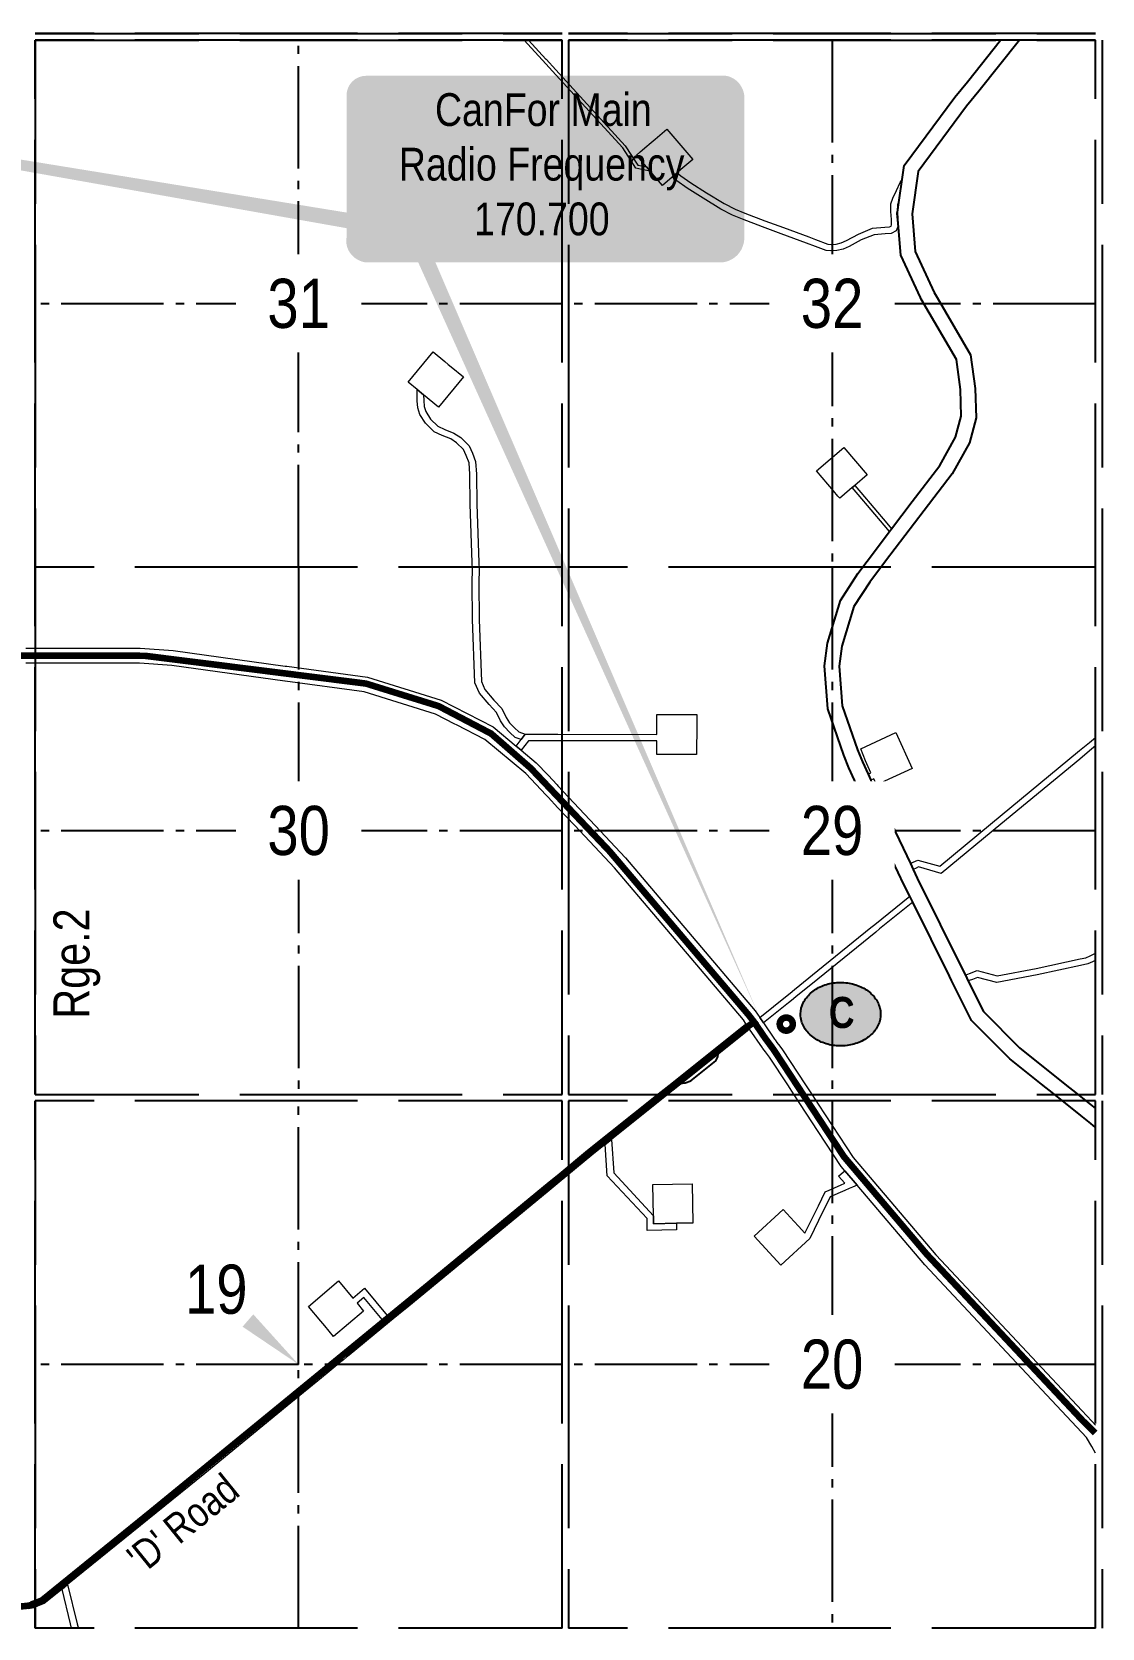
# Model space of a CAD drawing. Extents: x 405326 to 424052, y 6044755 to 6062236.
# Drawn here: x 415243.6 to 415570.5, y 6049586.9 to 6050074.2 of the extents above; entities that cross this region are included whole.
import ezdxf
from ezdxf.enums import TextEntityAlignment as Align

# ---------------------------------------------------------------- set-up
doc = ezdxf.new("R2010")
doc.units = 0
doc.header["$LTSCALE"] = 5
doc.linetypes.add('foc-QUARTERLINE', pattern=[33, 25, -3, 2, -3])
doc.linetypes.add('foc-UNSURVEYED', pattern=[12.5, 10, -2.5])
doc.layers.add('AS-ROUTEMAP', color=35, linetype='Continuous', lineweight=0)
for name, color, linetype in [('L-QSEC', 8, 'foc-QUARTERLINE'), ('L-USEC', 7, 'foc-UNSURVEYED'), ('P-PROPOSED', 10, 'Continuous'), ('P-TXT', 4, 'Continuous'), ('RDS', 35, 'Continuous'), ('ROUTE-MAP-ROUTE', 90, 'Continuous'), ('S-7', 6, 'Continuous')]:
    doc.layers.add(name, color=color, linetype=linetype)
doc.styles.add('100L', font='ARIALN.TTF', dxfattribs={"height": 11})
doc.styles.add('120', font='ARIALN.TTF', dxfattribs={"height": 13})
doc.styles.add('80', font='ARIALN.TTF', dxfattribs={"height": 10})
doc.styles.add('BOLD', font='ARIALNB.TTF')

# ---------------------------------------------------------------- blocks, each defined once
blk = doc.blocks.new('AA')
at = {"const_width": 4}
blk.add_lwpolyline([(-1, 0, 1), (1, 0, 1)], format="xyb", close=True, dxfattribs=at)
blk.add_circle((0, 0), 2)
blk = doc.blocks.new('Route_Letters')
h = blk.add_hatch(color=255)
h.dxf.hatch_style = 1
edge = h.paths.add_edge_path()
edge.add_ellipse((-0.12, 0.46), major_axis=(-11.97, 0), ratio=0.789318, start_angle=0, end_angle=360)
at = {"color": 5}
blk.add_open_spline([(-12.34, 0.46), (-12.34, -0.25), (-12.24, -0.97), (-11.72, -2.79), (-11.14, -3.88), (-9.56, -5.81), (-8.54, -6.66), (-6.22, -8.02), (-4.9, -8.54), (-2.12, -9.17), (-0.66, -9.3), (2.22, -9.13), (3.64, -8.84), (6.27, -7.89), (7.48, -7.22), (9.54, -5.6), (10.38, -4.64), (11.6, -2.54), (11.97, -1.4), (12.18, 0.91), (12.02, 2.08), (11.2, 4.3), (10.54, 5.35), (8.8, 7.2), (7.72, 7.99), (5.29, 9.24), (3.93, 9.68), (1.11, 10.18), (-0.35, 10.23), (-3.22, 9.91), (-4.61, 9.55), (-7.16, 8.47), (-8.32, 7.75), (-10.24, 6.02), (-11, 5.02), (-12.05, 2.86), (-12.32, 1.7), (-12.34, 0.52), (-12.34, 0.49), (-12.34, 0.46)], degree=3, knots=[0, 0, 0, 0, 0.219529, 0.219529, 0.575727, 0.575727, 0.931924, 0.931924, 1.288121, 1.288121, 1.644318, 1.644318, 2.000515, 2.000515, 2.356712, 2.356712, 2.712909, 2.712909, 3.069107, 3.069107, 3.425304, 3.425304, 3.781501, 3.781501, 4.137698, 4.137698, 4.493895, 4.493895, 4.850092, 4.850092, 5.20629, 5.20629, 5.562487, 5.562487, 5.918684, 5.918684, 6.274881, 6.274881, 6.283185, 6.283185, 6.283185, 6.283185], dxfattribs=at)
at = {"color": 14, "style": 'BOLD'}
blk.add_attdef('A', text='', height=9.5, dxfattribs=at).set_placement((0.22, 0.98), align=Align.MIDDLE)
blk = doc.blocks.new('*U1062')
h = blk.add_hatch(color=255)
edge = h.paths.add_edge_path()
edge.add_line((-54, -28.5), (54, -28.5))
edge.add_arc((54, -22.5), 6, 270, 360)
edge.add_line((60, -22.5), (60, 21))
edge.add_arc((54, 21), 6, 0, 90)
edge.add_line((54, 27), (-54, 27))
edge.add_arc((-54, 21), 6, 90, 180)
edge.add_line((-60, 21), (-60, -22.5))
edge.add_arc((-54, -22.5), 6, 180, 270)
at = {"color": 1, "flags": 128}
blk.add_lwpolyline([(-54, -28.5, 3, 3, 0), (54, -28.5, 3, 3, 0.414214), (60, -22.5, 3, 3, 0), (60, 21, 3, 0, 0.414214), (54, 27, 0, 0, 0), (-54, 27, 0, 0, 0.414214), (-60, 21, 0, 0, 0), (-60, -22.5, 0, 3, 0.414214)], format="xyseb", close=True, dxfattribs=at)
for points in [[(-44.86, -11.82, 0, 7.5, 0), (0, 0, 0, 0, 0)], [(46.72, -23.52, 0, 7.5, 0), (0, 0, 0, 0, 0)]]:
    blk.add_lwpolyline(points, format="xyseb", dxfattribs=at)
at = {"color": 1, "style": '80'}
blk.add_attdef('ENTER_TEXT_001', (-26.85, -4.92), '', height=10, dxfattribs=at)

msp = doc.modelspace()

# ---------------------------------------------------------------- linework, layer by layer
at = {"layer": 'AS-ROUTEMAP'}
for points in [[(415395.317, 6050071.668), (415400.6, 6050065.892), (415400.627, 6050065.861), (415403.625, 6050062.586), (415408.901, 6050056.815), (415424.829, 6050039.419), (415428.707, 6050033.48), (415429.818, 6050033.246), (415431.359, 6050032.928), (415432.431, 6050031.675), (415431.454, 6050031.88), (415429.917, 6050032.204), (415428.097, 6050032.586), (415424.036, 6050038.804), (415403.629, 6050061.1), (415400.604, 6050064.406), (415393.958, 6050071.668)], [(415241.726, 6049886.026), (415276.666, 6049886.067), (415286.78, 6049885.27), (415320.933, 6049880.577), (415321.443, 6049880.507), (415346.071, 6049877.127), (415368.642, 6049870.105), (415384.46, 6049861.964), (415391.473, 6049856.146), (415393.013, 6049854.869), (415397.615, 6049851.052), (415401.227, 6049847.215), (415403.993, 6049844.278), (415404.252, 6049844.002), (415415.643, 6049831.893), (415424.927, 6049822.024), (415464.541, 6049775.289), (415465.931, 6049773.255), (415467.063, 6049771.599), (415470.459, 6049766.629), (415470.567, 6049766.484), (415471.165, 6049765.681), (415472.062, 6049764.476), (415472.865, 6049763.397), (415479.901, 6049752.693), (415481.878, 6049749.684), (415483.749, 6049746.839), (415494.455, 6049730.549), (415519.739, 6049700.773), (415549.072, 6049669.48), (415564.273, 6049653.263), (415567.3, 6049650.035), (415568.468, 6049648.789)], [(415568.468, 6049640.286), (415567.325, 6049642.255), (415565.698, 6049645.059), (415564.295, 6049646.555), (415542.825, 6049669.459), (415516.327, 6049697.728), (415495.636, 6049722.094), (415491.915, 6049726.477), (415490.788, 6049727.804), (415483.774, 6049738.476), (415476.42, 6049749.665), (415474.442, 6049752.674), (415468.857, 6049761.172), (415467.653, 6049762.76), (415466.85, 6049763.819), (415466.746, 6049763.955), (415462.823, 6049769.696), (415461.692, 6049771.352), (415460.898, 6049772.513), (415421.515, 6049818.976), (415409.384, 6049831.872), (415404.272, 6049837.306), (415401.246, 6049840.523), (415400.662, 6049841.143), (415394.478, 6049847.711), (415381.924, 6049858.125), (415373.242, 6049862.594), (415372.798, 6049862.822), (415366.903, 6049865.856), (415345.074, 6049872.648), (415320.945, 6049875.958), (415320.821, 6049875.975), (415286.288, 6049880.721), (415276.489, 6049881.493), (415241.737, 6049881.452)], [(415568.468, 6049856.179), (415566.638, 6049854.668), (415563.63, 6049852.182), (415539.578, 6049832.311), (415521.357, 6049817.258), (415514.423, 6049819.214), (415513.671, 6049818.858), (415512.766, 6049818.43), (415511.906, 6049820.236), (415512.812, 6049820.664), (415514.245, 6049821.342), (415520.891, 6049819.468), (415536.425, 6049832.3), (415563.622, 6049854.769), (415566.63, 6049857.255), (415568.468, 6049858.773)], [(415568.468, 6049790.667), (415566.847, 6049789.928), (415566.141, 6049789.606), (415563.834, 6049789.105), (415550.679, 6049786.247), (415538.322, 6049783.902), (415532.417, 6049785.48), (415530.858, 6049784.877), (415529.92, 6049784.515), (415529.609, 6049784.394), (415528.716, 6049786.193), (415529.01, 6049786.307), (415529.947, 6049786.669), (415532.303, 6049787.58), (415538.397, 6049785.952), (415550.306, 6049788.211), (415563.827, 6049791.15), (415565.507, 6049791.514), (415566.84, 6049792.123), (415568.468, 6049792.865)], [(415243.159, 6049594.866), (415245.063, 6049595.599), (415246.342, 6049596.092), (415295.139, 6049635.632), (415321.535, 6049657.263), (415330.749, 6049664.814), (415333.056, 6049666.702), (415335.532, 6049668.728), (415335.595, 6049668.779), (415336.306, 6049669.36), (415338.395, 6049671.069), (415339.169, 6049671.702), (415350.553, 6049681.013), (415351.589, 6049681.863), (415352.098, 6049682.283), (415354.328, 6049684.12), (415356.797, 6049686.155), (415401.584, 6049723.067), (415404.593, 6049725.547), (415413.334, 6049732.751), (415434.347, 6049749.524), (415438.141, 6049752.552), (415460.908, 6049770.726), (415461.692, 6049771.352), (415462.823, 6049769.696), (415462.04, 6049769.071), (415441.36, 6049752.563), (415437.566, 6049749.534), (415420.604, 6049735.996), (415418.704, 6049734.479), (415414.594, 6049731.198), (415404.6, 6049722.961), (415401.591, 6049720.481), (415358.073, 6049684.615), (415355.604, 6049682.58), (415352.855, 6049680.315), (415340.445, 6049670.163), (415339.671, 6049669.53), (415338.766, 6049668.789), (415337.583, 6049667.821), (415336.809, 6049667.188), (415334.333, 6049665.163), (415332.016, 6049663.267), (415321.542, 6049654.684), (415296.407, 6049634.086), (415254.494, 6049600.124), (415252.776, 6049598.731), (415247.355, 6049594.339), (415245.31, 6049593.552), (415244.031, 6049593.059), (415243.694, 6049592.929), (415242.464, 6049592.717)], [(415255.685, 6049586.853), (415255.684, 6049586.854), (415255.378, 6049588.102), (415252.776, 6049598.731), (415254.494, 6049600.124), (415257.436, 6049588.109), (415257.6, 6049587.436), (415257.813, 6049586.853)]]:
    msp.add_lwpolyline(points, dxfattribs=at)
for points in [[(415439.187, 6050029.867), (415436.164, 6050027.294), (415432.431, 6050031.675), (415431.359, 6050032.928), (415429.659, 6050034.929), (415428.252, 6050036.58), (415429.275, 6050037.451), (415429.409, 6050037.565), (415430.663, 6050038.632), (415430.803, 6050038.751), (415432.782, 6050040.435), (415433.924, 6050041.406), (415437.543, 6050044.485), (415445.455, 6050035.2), (415441.829, 6050032.114), (415440.728, 6050031.178), (415440.687, 6050031.143), (415439.187, 6050029.867)], [(415486.698, 6050009.405), (415487.714, 6050009.3), (415489.225, 6050009.375), (415490.76, 6050009.728), (415492.371, 6050010.473), (415496.06, 6050012.472), (415500.398, 6050014.215), (415504.095, 6050014.562), (415505.528, 6050014.633), (415506.003, 6050014.863), (415506.19, 6050015.319), (415506.111, 6050016.915), (415505.928, 6050019.33), (415505.946, 6050021.729), (415506.571, 6050023.385), (415507.657, 6050025.786), (415508.83, 6050028.155), (415509.425, 6050029.122), (415508.49, 6050022.775), (415508.419, 6050022.619), (415507.943, 6050021.358), (415507.929, 6050019.398), (415507.95, 6050019.115), (415508.107, 6050017.04), (415508.175, 6050015.668), (415508.21, 6050014.973), (415507.564, 6050013.396), (415506.033, 6050012.656), (415504.238, 6050012.567), (415500.874, 6050012.251), (415496.913, 6050010.659), (415493.268, 6050008.684), (415491.411, 6050007.826), (415489.501, 6050007.386), (415487.66, 6050007.295), (415486.236, 6050007.442), (415482.95, 6050008.675), (415480.221, 6050009.699), (415472.446, 6050012.562), (415466.738, 6050014.615), (415460.595, 6050016.964), (415457.54, 6050018.222), (415454.036, 6050020.049), (415448.592, 6050023.366), (415443.746, 6050026.458), (415440.544, 6050028.693), (415439.187, 6050029.867), (415440.687, 6050031.143), (415440.728, 6050031.178), (415441.774, 6050030.273), (415444.857, 6050028.121), (415449.651, 6050025.063), (415455.02, 6050021.791), (415458.384, 6050020.037), (415461.333, 6050018.823), (415467.433, 6050016.49), (415473.13, 6050014.441), (415480.918, 6050011.573), (415482.943, 6050010.813), (415486.698, 6050009.405)], [(415375.394, 6049968.862), (415367.774, 6049959.593), (415363.238, 6049963.322), (415361.219, 6049964.982), (415358.505, 6049967.213), (415366.125, 6049976.482), (415369.721, 6049973.526), (415370.76, 6049972.672), (415371.621, 6049971.964), (415375.394, 6049968.862)], [(415394.264, 6049859.761), (415392.987, 6049858.108), (415391.221, 6049858.781), (415389.607, 6049860.307), (415387.922, 6049861.988), (415386.685, 6049863.846), (415385.452, 6049866.418), (415383.207, 6049868.851), (415380.255, 6049872.294), (415378.904, 6049875.448), (415378.205, 6049894.731), (415378.111, 6049905.984), (415378.156, 6049910.104), (415378.085, 6049912.184), (415377.482, 6049929.959), (415377.339, 6049939.115), (415377.108, 6049942.575), (415376.271, 6049944.851), (415375.454, 6049946.656), (415373.309, 6049948.761), (415371.512, 6049949.898), (415368.877, 6049950.982), (415366.405, 6049952.101), (415363.778, 6049954.706), (415362.06, 6049957.385), (415361.432, 6049959.397), (415361.258, 6049961.557), (415361.219, 6049964.982), (415363.238, 6049963.322), (415363.257, 6049961.649), (415363.408, 6049959.78), (415363.889, 6049958.238), (415365.342, 6049955.971), (415367.558, 6049953.775), (415369.67, 6049952.819), (415372.435, 6049951.681), (415374.558, 6049950.337), (415377.122, 6049947.821), (415378.123, 6049945.609), (415379.084, 6049942.995), (415379.338, 6049939.198), (415379.482, 6049930.009), (415380.086, 6049912.191), (415380.155, 6049910.163), (415380.11, 6049906.001), (415380.205, 6049894.748), (415380.896, 6049875.876), (415381.973, 6049873.363), (415384.702, 6049870.18), (415387.126, 6049867.554), (415388.427, 6049864.837), (415389.476, 6049863.262), (415391, 6049861.742), (415392.305, 6049860.508), (415394.264, 6049859.761)], [(415490.998, 6049932.38), (415490.328, 6049931.812), (415489.763, 6049932.477), (415488.388, 6049934.097), (415483.207, 6049940.196), (415491.591, 6049947.316), (415495.151, 6049943.124), (415498.711, 6049938.932), (415494.909, 6049935.703), (415494.528, 6049935.38), (415494.147, 6049935.056), (415490.998, 6049932.38)], [(415506.193, 6049922.472), (415505.575, 6049921.657), (415503.935, 6049923.579), (415495.993, 6049932.891), (415494.147, 6049935.056), (415494.528, 6049935.38), (415494.909, 6049935.703), (415496.754, 6049933.54), (415504.696, 6049924.228), (415506.193, 6049922.472)], [(415446.64, 6049862.851), (415446.623, 6049853.579), (415434.452, 6049853.601), (415434.46, 6049857.688), (415404.213, 6049857.744), (415401.197, 6049857.749), (415395.246, 6049857.76), (415393.013, 6049854.869), (415391.473, 6049856.146), (415392.987, 6049858.108), (415394.264, 6049859.761), (415401.191, 6049859.748), (415404.207, 6049859.743), (415434.464, 6049859.687), (415434.475, 6049865.772), (415446.645, 6049865.749), (415446.643, 6049864.376), (415446.64, 6049862.851)], [(415512.454, 6049849.327), (415501.548, 6049844.341), (415501.463, 6049844.527), (415500.831, 6049845.91), (415500.718, 6049846.157), (415499.809, 6049845.741), (415498.978, 6049847.559), (415499.887, 6049847.975), (415498.199, 6049851.665), (415496.734, 6049855.329), (415507.466, 6049860.235), (415512.454, 6049849.327)], [(415474.689, 6049777.775), (415467.063, 6049771.599), (415465.931, 6049773.255), (415474.279, 6049780.016), (415475.165, 6049780.734), (415476.493, 6049781.809), (415483.624, 6049787.584), (415499.887, 6049800.754), (415501.06, 6049801.704), (415511.711, 6049810.329), (415512.622, 6049808.494), (415502.499, 6049800.296), (415501.326, 6049799.346), (415483.632, 6049785.017), (415476.903, 6049779.567), (415475.575, 6049778.492), (415474.689, 6049777.775)], [(415420.604, 6049735.996), (415421.287, 6049725.804), (415433.452, 6049712.677), (415433.494, 6049710.31), (415440.484, 6049710.434), (415440.52, 6049708.437), (415431.533, 6049708.277), (415431.469, 6049711.878), (415419.341, 6049724.964), (415418.704, 6049734.479), (415420.604, 6049735.996)], [(415440.484, 6049710.434), (415433.494, 6049710.31), (415433.452, 6049712.677), (415433.281, 6049722.293), (415445.264, 6049722.506), (415445.477, 6049710.523), (415440.484, 6049710.434)], [(415483.857, 6049711.28), (415481.179, 6049705.806), (415472.372, 6049697.672), (415464.241, 6049706.479), (415473.045, 6049714.61), (415476.392, 6049710.987), (415477.75, 6049709.518), (415479.725, 6049707.379), (415483.609, 6049715.317), (415483.843, 6049715.797), (415485.931, 6049720.063), (415487.132, 6049720.583), (415490.553, 6049722.061), (415491.882, 6049722.646), (415489.996, 6049724.852), (415490.771, 6049725.508), (415491.915, 6049726.477), (415495.636, 6049722.094), (415494.198, 6049721.471), (415493.241, 6049721.055), (415491.902, 6049720.474), (415487.4, 6049718.522), (415483.857, 6049711.28)], [(415337.242, 6049692.825), (415341.614, 6049687.552), (415345.222, 6049690.603), (415352.098, 6049682.283), (415351.589, 6049681.863), (415350.553, 6049681.013), (415344.969, 6049687.77), (415342.89, 6049686.013), (415344.901, 6049683.588), (415335.738, 6049675.84), (415333.011, 6049679.129), (415331.862, 6049680.514), (415328.078, 6049685.078), (415337.242, 6049692.825)]]:
    msp.add_lwpolyline(points, close=True, dxfattribs=at)
at = {"layer": 'L-QSEC', "color": 253, "ltscale": 0.25}
for p, q in [((415325.055, 6049991.2), (415325.055, 6050071.668)), ((415488.001, 6050071.668), (415488.001, 6049991.2)), ((415325.055, 6049991.2), (415244.587, 6049991.2)), ((415325.054, 6049910.733), (415325.055, 6049991.2)), ((415405.522, 6049991.2), (415325.055, 6049991.2)), ((415488.001, 6049991.2), (415407.533, 6049991.2)), ((415488.001, 6049991.2), (415488.001, 6049910.733)), ((415568.468, 6049991.2), (415488.001, 6049991.2)), ((415325.055, 6049910.733), (415325.055, 6049830.266)), ((415488.001, 6049910.733), (415488.001, 6049830.266)), ((415325.055, 6049830.266), (415244.587, 6049830.266)), ((415325.055, 6049830.266), (415325.055, 6049749.799)), ((415405.522, 6049830.266), (415325.055, 6049830.266)), ((415488.001, 6049830.266), (415407.533, 6049830.266)), ((415488.001, 6049830.266), (415488.001, 6049749.799)), ((415568.468, 6049830.266), (415488.001, 6049830.266)), ((415325.055, 6049667.32), (415325.055, 6049747.787)), ((415488.001, 6049747.787), (415488.001, 6049667.32)), ((415325.055, 6049667.32), (415244.587, 6049667.32)), ((415325.054, 6049586.853), (415325.055, 6049667.32)), ((415405.522, 6049667.32), (415325.055, 6049667.32)), ((415488.001, 6049667.32), (415407.533, 6049667.32)), ((415568.468, 6049667.32), (415488.001, 6049667.32)), ((415488.001, 6049667.32), (415488.001, 6049586.853))]:
    msp.add_line(p, q, dxfattribs=at)
at = {"layer": 'L-USEC'}
for p, q in [((415325.055, 6050073.68), (415244.587, 6050073.68)), ((415244.587, 6050073.68), (415325.055, 6050073.68)), ((415405.522, 6050073.68), (415325.055, 6050073.68)), ((415325.055, 6050073.68), (415405.522, 6050073.68)), ((415488.001, 6050073.68), (415407.533, 6050073.68)), ((415407.533, 6050073.68), (415488.001, 6050073.68)), ((415568.468, 6050073.68), (415488.001, 6050073.68)), ((415488.001, 6050073.68), (415568.468, 6050073.68)), ((415244.587, 6050071.668), (415244.587, 6049991.2)), ((415244.587, 6050071.668), (415244.587, 6049991.2)), ((415325.055, 6050071.668), (415244.587, 6050071.668)), ((415244.587, 6050071.668), (415325.055, 6050071.668)), ((415244.588, 6049991.2), (415244.588, 6050071.668)), ((415244.588, 6049991.2), (415244.588, 6050071.668)), ((415405.522, 6050071.668), (415325.055, 6050071.668)), ((415325.055, 6050071.668), (415405.522, 6050071.668)), ((415488.001, 6050071.668), (415407.533, 6050071.668)), ((415407.533, 6050071.668), (415488.001, 6050071.668)), ((415568.468, 6050071.668), (415488.001, 6050071.668)), ((415488.001, 6050071.668), (415568.468, 6050071.668)), ((415244.587, 6049910.733), (415244.588, 6049991.2)), ((415244.587, 6049991.2), (415244.587, 6049910.733)), ((415244.587, 6049991.2), (415244.587, 6049910.733)), ((415244.587, 6049910.733), (415244.588, 6049991.2)), ((415244.587, 6049830.266), (415244.587, 6049910.733)), ((415244.587, 6049910.733), (415244.587, 6049830.266)), ((415244.587, 6049910.733), (415244.587, 6049830.266)), ((415244.587, 6049830.266), (415244.587, 6049910.733)), ((415244.588, 6049749.799), (415244.587, 6049830.266)), ((415244.587, 6049830.266), (415244.587, 6049749.799)), ((415244.587, 6049830.266), (415244.587, 6049749.799)), ((415244.588, 6049749.799), (415244.587, 6049830.266)), ((415244.587, 6049747.787), (415244.587, 6049667.32)), ((415244.587, 6049747.787), (415244.587, 6049667.32)), ((415244.588, 6049667.32), (415244.588, 6049747.787)), ((415244.588, 6049667.32), (415244.588, 6049747.787)), ((415244.587, 6049586.853), (415244.588, 6049667.32)), ((415244.587, 6049667.32), (415244.587, 6049586.853)), ((415244.587, 6049667.32), (415244.587, 6049586.853)), ((415244.587, 6049586.853), (415244.588, 6049667.32))]:
    msp.add_line(p, q, dxfattribs=at)
at = {"layer": 'L-USEC', "color": 253}
for p, q in [((415405.522, 6049991.2), (415405.522, 6050071.668)), ((415407.533, 6050071.668), (415407.533, 6049991.2)), ((415568.468, 6049991.2), (415568.468, 6050071.668)), ((415570.48, 6050071.668), (415570.48, 6049991.2)), ((415405.522, 6049910.733), (415405.522, 6049991.2)), ((415407.533, 6049991.2), (415407.533, 6049910.733)), ((415568.468, 6049910.733), (415568.468, 6049991.2)), ((415570.48, 6049991.2), (415570.48, 6049910.733)), ((415325.055, 6049910.733), (415244.587, 6049910.733)), ((415405.522, 6049910.733), (415325.055, 6049910.733)), ((415405.522, 6049830.266), (415405.522, 6049910.733)), ((415407.533, 6049910.733), (415407.533, 6049830.266)), ((415488.001, 6049910.733), (415407.533, 6049910.733)), ((415568.468, 6049910.733), (415488.001, 6049910.733)), ((415568.468, 6049830.266), (415568.468, 6049910.733)), ((415570.48, 6049910.733), (415570.48, 6049830.266)), ((415405.522, 6049749.799), (415405.522, 6049830.266)), ((415407.533, 6049830.266), (415407.533, 6049749.799)), ((415568.468, 6049749.799), (415568.468, 6049830.266)), ((415570.48, 6049830.266), (415570.48, 6049749.799)), ((415244.587, 6049749.799), (415325.055, 6049749.799)), ((415325.055, 6049747.787), (415244.587, 6049747.787)), ((415325.055, 6049749.799), (415405.522, 6049749.799)), ((415405.522, 6049747.787), (415325.055, 6049747.787)), ((415405.522, 6049667.32), (415405.522, 6049747.787)), ((415407.533, 6049749.799), (415488.001, 6049749.799)), ((415407.533, 6049747.787), (415407.533, 6049667.32)), ((415488.001, 6049747.787), (415407.533, 6049747.787)), ((415488.001, 6049749.799), (415568.468, 6049749.799)), ((415568.468, 6049747.787), (415488.001, 6049747.787)), ((415568.468, 6049667.32), (415568.468, 6049747.787)), ((415570.48, 6049747.787), (415570.48, 6049667.32)), ((415405.522, 6049586.853), (415405.522, 6049667.32)), ((415407.533, 6049667.32), (415407.533, 6049586.853)), ((415568.468, 6049586.853), (415568.468, 6049667.32)), ((415570.48, 6049667.32), (415570.48, 6049586.853)), ((415325.055, 6049586.853), (415244.587, 6049586.853)), ((415405.522, 6049586.853), (415325.055, 6049586.853)), ((415488.001, 6049586.853), (415407.533, 6049586.853)), ((415568.468, 6049586.853), (415488.001, 6049586.853))]:
    msp.add_line(p, q, dxfattribs=at)
at = {"layer": 'P-PROPOSED', "flags": 128}
msp.add_lwpolyline([(415242.369, 6049594.477), (415243.967, 6049594.756), (415245.187, 6049594.969), (415245.514, 6049595.096), (415246.793, 6049595.59), (415248.822, 6049596.374), (415254.223, 6049600.763), (415255.939, 6049602.158), (415297.793, 6049636.174), (415322.892, 6049656.804), (415332.194, 6049664.449), (415333.352, 6049665.401), (415335.666, 6049667.3), (415338.138, 6049669.328), (415338.911, 6049669.962), (415340.093, 6049670.931), (415340.997, 6049671.673), (415341.77, 6049672.307), (415354.162, 6049682.475), (415356.909, 6049684.739), (415359.377, 6049686.776), (415360.925, 6049688.038), (415362.088, 6049688.992), (415363.632, 6049690.261), (415366.101, 6049692.291), (415395.705, 6049716.623), (415397.25, 6049717.893), (415402.831, 6049722.481), (415405.836, 6049724.951), (415415.956, 6049733.27), (415419.897, 6049736.418), (415421.8, 6049737.938), (415438.081, 6049750.931), (415439.643, 6049752.179), (415440.668, 6049752.998), (415443.105, 6049753.294), (415444.828, 6049753.882), (415452.48, 6049760.043), (415453.152, 6049761.273), (415453.28, 6049763.071), (415459.8, 6049768.291), (415461.367, 6049769.546), (415463.357, 6049771.139), (415464.223, 6049771.833), (415468.053, 6049766.245), (415468.155, 6049766.111), (415468.959, 6049765.054), (415469.559, 6049764.266), (415470.168, 6049763.465), (415470.72, 6049762.628), (415475.766, 6049754.974), (415477.748, 6049751.968), (415485.117, 6049740.792), (415492.141, 6049730.137), (415493.266, 6049728.817), (415496.993, 6049724.441), (415517.713, 6049700.112), (415544.245, 6049671.889), (415565.435, 6049649.349)], dxfattribs=at)
at = {"layer": 'RDS'}
for points in [[(415568.468, 6049739.727), (415567.006, 6049740.896), (415563.982, 6049743.314), (415555.709, 6049749.929), (415551.953, 6049752.932), (415542.258, 6049760.686), (415530.543, 6049772.394), (415524.501, 6049784.564), (415523.831, 6049785.913), (415512.622, 6049808.494), (415511.711, 6049810.329), (415509.95, 6049813.877), (415501.232, 6049832.182), (415496.853, 6049841.378), (415496.368, 6049842.396), (415496.206, 6049842.762), (415495.705, 6049843.896), (415494.886, 6049845.688), (415493.143, 6049849.499), (415491.59, 6049853.38), (415486.657, 6049867.519), (415485.679, 6049880.635), (415486.606, 6049887.578), (415490.55, 6049900.623), (415495.824, 6049908.802), (415498.703, 6049912.597), (415505.575, 6049921.657), (415506.193, 6049922.472), (415512.501, 6049930.788), (415520.874, 6049941.745), (415525.735, 6049950.396), (415527.454, 6049956.848), (415527.263, 6049964.953), (415525.975, 6049974.116), (415515.23, 6049992.526), (415514.975, 6049993.077), (415509.003, 6050005.994), (415508.175, 6050015.668), (415507.906, 6050018.815), (415507.95, 6050019.115), (415508.49, 6050022.775), (415509.425, 6050029.122), (415510.052, 6050033.37), (415525.485, 6050054.249), (415529.344, 6050058.934), (415539.46, 6050071.668)], [(415545.207, 6050071.668), (415532.842, 6050056.104), (415529.033, 6050051.48), (415514.339, 6050031.6), (415512.434, 6050018.677), (415513.419, 6050007.165), (415519.224, 6049994.609), (415520.108, 6049993.094), (415530.307, 6049975.62), (415531.755, 6049965.321), (415531.968, 6049956.311), (415529.936, 6049948.688), (415524.642, 6049939.265), (415516.081, 6049928.063), (415504.366, 6049912.616), (415499.513, 6049906.219), (415494.674, 6049898.716), (415491.018, 6049886.623), (415490.201, 6049880.503), (415491.1, 6049868.443), (415495.806, 6049854.957), (415497.28, 6049851.271), (415498.978, 6049847.559), (415499.809, 6049845.741), (415499.988, 6049845.336), (415500.46, 6049844.276), (415500.623, 6049843.937), (415506.208, 6049832.198), (415511.906, 6049820.236), (415512.766, 6049818.43), (415513.997, 6049815.845), (415528.046, 6049787.542), (415528.716, 6049786.193), (415529.609, 6049784.394), (415534.245, 6049775.055), (415545.262, 6049764.045), (415559.128, 6049752.957), (415562.884, 6049749.953), (415563.963, 6049749.091), (415566.987, 6049746.673), (415568.468, 6049745.489)]]:
    msp.add_lwpolyline(points, dxfattribs=at)
at = {"layer": 'ROUTE-MAP-ROUTE', "color": 90, "flags": 128}
msp.add_lwpolyline([(415240.158, 6049593.438, 2, 2, 0), (415242.976, 6049593.743, 2, 2, 0), (415246.898, 6049595.227, 2, 2, 0), (415405.206, 6049724.751, 2, 2, 0), (415462.267, 6049770.544, 2, 2, 0), (415464.223, 6049771.833, 2, 2, 0), (415462.561, 6049773.974, 2, 2, 0), (415419.985, 6049824.065, 2, 2, 0), (415395.968, 6049849.36, 2, 2, 0), (415383.866, 6049859.925, 2, 2, 0), (415367.801, 6049868.34, 2, 2, 0), (415345.637, 6049875.214, 2, 2, 0), (415278.053, 6049883.701, 2, 2, 0), (415193.292, 6049883.752, 2, 2, 0)], format="xyseb", dxfattribs=at)
at = {"layer": 'ROUTE-MAP-ROUTE', "const_width": 1.999}
msp.add_lwpolyline([(415464.26, 6049771.779), (415467.619, 6049766.863), (415467.728, 6049766.717), (415468.326, 6049765.914), (415469.223, 6049764.709), (415470.026, 6049763.631), (415477.061, 6049752.927), (415479.039, 6049749.917), (415480.909, 6049747.072), (415491.615, 6049730.783), (415516.9, 6049701.006), (415546.232, 6049669.714), (415561.434, 6049653.497), (415564.46, 6049650.268), (415568.346, 6049646.434)], dxfattribs=at)

# ---------------------------------------------------------------- block references
msp.add_blockref('Route_Letters', (415490.719, 6049773.819)).add_auto_attribs({'A': 'C'})
msp.add_blockref('AA', (415474.008, 6049771.25))

# ---------------------------------------------------------------- texts
at = {"style": '100L'}
msp.add_text('Rge.2', height=11, rotation=89.99996, dxfattribs=at).set_placement((415261.164, 6049789.744), align=Align.CENTER)

# ---------------------------------------------------------------- next in the draw order: texts
at = {"layer": 'P-TXT', "insert": (415265.16, 6049604.782), "char_height": 9, "attachment_point": 1, "rotation": 39.01808, "style": '80', "bg_fill": 3, "box_fill_scale": 1.15, "bg_fill_color": 256, "bg_fill_true_color": 256, "bg_fill_transparency": 0}
msp.add_mtext_dynamic_manual_height_columns("\\pi8.51309;'D' Road", width=54.73901, gutter_width=44.98, heights=[0], dxfattribs=at)
at = {"layer": 'S-7', "char_height": 15, "width": 23.30832, "attachment_point": 5, "style": '120', "bg_fill": 3, "box_fill_scale": 1.5, "bg_fill_color": 256}
for s, insert, bg_fill_transparency in [('31', (415325.055, 6049991.2), 13369376), ('32', (415488.001, 6049991.2), 13369381), ('30', (415325.055, 6049830.266), 13369371), ('29', (415488.001, 6049830.266), 13369386), ('19', (415299.899, 6049690.204), 15138838), ('20', (415488.001, 6049667.32), 13369391)]:
    msp.add_mtext(s, dxfattribs=dict(at, insert=insert, bg_fill_transparency=bg_fill_transparency))

# ---------------------------------------------------------------- next in the draw order: linework, layer by layer
at = {"flags": 128}
msp.add_lwpolyline([(415465.931, 6049773.255, 0, 5, 0), (415360.091, 6050013.171, 5, 0, 0), (415015.867, 6050071.668, 0, 0, 0)], format="xyseb", dxfattribs=at)
at = {"layer": 'S-7', "flags": 128}
msp.add_lwpolyline([(415325.055, 6049667.32, 0, 5, 0), (415309.566, 6049680.756, 0, 0, 0)], format="xyseb", dxfattribs=at)

# ---------------------------------------------------------------- next in the draw order: block references
ref = msp.add_blockref('*U1062', (415399.681, 6050033.773))
ref.add_attrib('ENTER_TEXT_001', 'CanFor Main', (415366.707, 6050045.457), dxfattribs={"color": 1, "height": 10, "style": '80'})
ref.add_attrib('ENTER_TEXT_002', 'Radio Frequency', (415355.674, 6050028.791), dxfattribs={"color": 1, "height": 10, "style": '80'})
ref.add_attrib('ENTER_TEXT_003', '170.700', (415378.645, 6050012.083), dxfattribs={"color": 1, "height": 10, "style": '80'})

doc.saveas('drawing.dxf')
